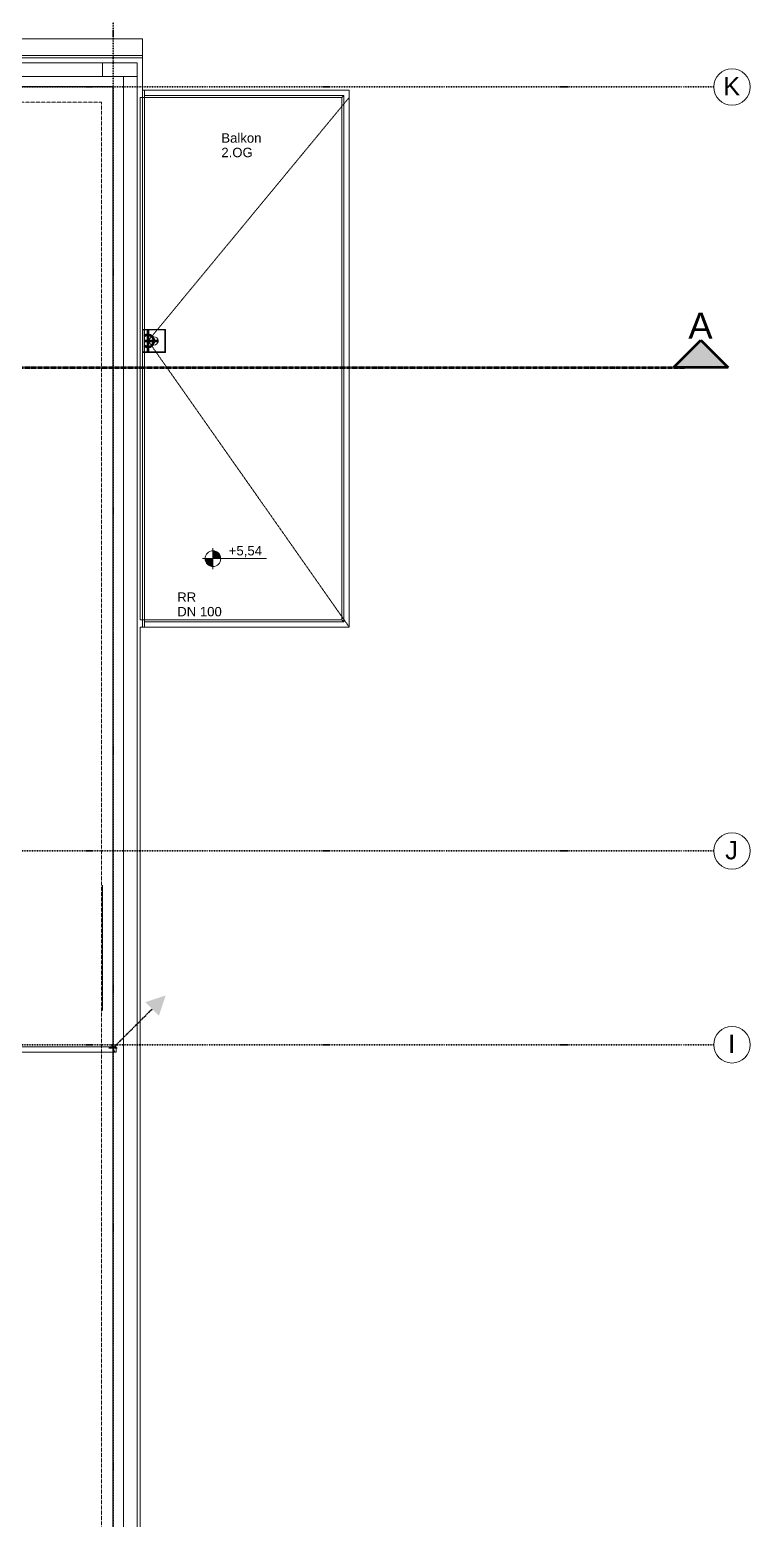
# Model space of a CAD drawing. Header units: millimetres. Extents: x -16605 to 28644, y -13270 to 28283.
# Drawn here: x 21735 to 28631, y 1739 to 15996 of the extents above; entities that cross this region are included whole.
import ezdxf
from ezdxf.enums import TextEntityAlignment as Align

# ---------------------------------------------------------------- set-up
doc = ezdxf.new("R2010")
doc.units = ezdxf.units.MM
for name, pattern in [('ACAD_ISO08W100', [36, 24, -3, 6, -3]), ('Achse', [0.009, 0.005, -0.002, 0, -0.002]), ('Strich Punkt Mittel', [0.015875, 0.00635, -0.004763, 0, -0.004763]), ('Verdeckt', [0.003, 0.002, -0.001]), ('Verdeckt Oben', [0.00225, 0.0015, -0.00075])]:
    doc.linetypes.add(name, pattern=pattern)
for name, color, linetype, lineweight in [('A-FLOR-HRAL', 11, 'Continuous', 5), ('A_2D', 7, 'Continuous', 5), ('A_Beschriftung_', 7, 'Continuous', 9), ('A_Decken', 8, 'Continuous', 13), ('A_Fenster', 7, 'Continuous', 13), ('A_Gelaender', 7, 'Continuous', 13), ('A_Raeume', 7, 'Continuous', 13), ('A_Raster_', 1, 'Continuous', 9), ('A_Waende', 7, 'Continuous', 13), ('G-ANNO-DIMS_', 111, 'Continuous', 9), ('G-ANNO-SYMB_', 111, 'Continuous', 9), ('M-EQPM', 50, 'Continuous', 5), ('P-PIPE', 3, 'Continuous', 5), ('P-PIPE-CNTR', 3, 'Continuous', 5), ('Text', 250, 'Continuous', 9)]:
    doc.layers.add(name, color=color, linetype=linetype, lineweight=lineweight)
doc.layers.add('E_ERDUNG', color=150, linetype='ACAD_ISO08W100', true_color=0x0f87ff)
doc.styles.add('Arial', font='arial.ttf', dxfattribs={"height": 0.175})
doc.styles.add('Arial_1', font='arial.ttf', dxfattribs={"height": 0.09})
doc.styles.add('Arial_6', font='arial.ttf', dxfattribs={"height": 0.25})
doc.styles.add('ET_LEGENDE - Wohnung$0$ROMANS', font='romans.shx', dxfattribs={"width": 0.6})

# ---------------------------------------------------------------- blocks, each defined once
blk = doc.blocks.new('Geländer - Geländer-3410059-263_PP_DDS_BT1')
at = {"layer": 'A_Gelaender', "lineweight": 5}
for p, q in [((42.683, 87.858), (39.658, 87.858)), ((42.703, 85.237), (42.703, 87.528)), ((42.703, 85.022), (42.703, 85.232)), ((42.703, 82.388), (42.703, 85.017))]:
    blk.add_line(p, q, dxfattribs=at)
blk = doc.blocks.new('Typ des oberen Holms - Oberer Geländerholm_Innen_-3410094-263_PP_DDS_BT1')
at = {"layer": 'A_Gelaender', "lineweight": 5}
for p, q in [((39.443, 87.838), (42.683, 87.838)), ((42.633, 87.788), (39.443, 87.788)), ((42.633, 70.848), (42.633, 87.788)), ((42.683, 87.528), (42.683, 82.388))]:
    blk.add_line(p, q, dxfattribs=at)
blk = doc.blocks.new('Typ des oberen Holms - Oberer Geländerholm_Innen_-V4-263_PP_DDS_BT1')
at = {"layer": 'A_Gelaender', "lineweight": 5}
for p, q in [((39.443, 87.838), (42.683, 87.838)), ((39.443, 87.788), (42.633, 87.788)), ((42.633, 87.788), (42.633, 70.848)), ((42.683, 87.528), (42.683, 82.388))]:
    blk.add_line(p, q, dxfattribs=at)
blk = doc.blocks.new('Geländer - Geländer-3423069-263_PP_DDS_BT1')
at = {"layer": 'A_Gelaender', "lineweight": 5}
for p, q in [((42.703, 87.458), (44.593, 87.458)), ((44.613, 87.478), (44.593, 87.458)), ((44.593, 87.458), (44.593, 82.458)), ((44.593, 82.458), (42.703, 82.458)), ((44.613, 82.438), (44.593, 82.458))]:
    blk.add_line(p, q, dxfattribs=at)
blk = doc.blocks.new('Typ des oberen Holms - Oberer Geländerholm_Innen_-3423079-263_PP_DDS_BT1')
at = {"layer": 'A_Gelaender', "lineweight": 5}
for p, q in [((44.613, 87.478), (42.703, 87.478)), ((44.613, 82.438), (44.613, 87.478)), ((42.703, 82.438), (44.613, 82.438))]:
    blk.add_line(p, q, dxfattribs=at)
blk = doc.blocks.new('Typ des oberen Holms - Oberer Geländerholm_Innen_-V6-263_PP_DDS_BT1')
at = {"layer": 'A_Gelaender', "lineweight": 5}
for p, q in [((44.613, 87.478), (42.703, 87.478)), ((44.613, 82.438), (44.613, 87.478)), ((42.703, 82.438), (44.613, 82.438))]:
    blk.add_line(p, q, dxfattribs=at)
blk = doc.blocks.new('Typ des oberen Holms - Oberer Geländerholm_Innen_-3634387-263_PP_DDS_BT1')
at = {"layer": 'A_Gelaender', "lineweight": 5}
for p, q in [((39.483, 78.37), (42.433, 78.37)), ((42.433, 78.32), (39.483, 78.32)), ((42.433, 78.37), (42.433, 78.32))]:
    blk.add_line(p, q, dxfattribs=at)
blk = doc.blocks.new('Typ des oberen Holms - Oberer Geländerholm_Innen_-V9-263_PP_DDS_BT1')
at = {"layer": 'A_Gelaender', "lineweight": 5}
for p, q in [((39.483, 78.37), (42.433, 78.37)), ((39.483, 78.32), (42.433, 78.32)), ((42.433, 78.37), (42.433, 78.32))]:
    blk.add_line(p, q, dxfattribs=at)
blk = doc.blocks.new('Fens_1tlg_OL - DF_OL_DK_1120x2400-V15-263_PP_DDS_BT1')
at = {"layer": 'A_Fenster', "linetype": 'Verdeckt Oben', "lineweight": 5}
for p, q in [((-0.6, 0.1), (0.6, 0.1)), ((-0.6, 0.1), (0.6, 0.1)), ((-0.525, -0.1), (0.525, -0.1))]:
    blk.add_line(p, q, dxfattribs=at)
blk = doc.blocks.new('HLS_Wasserfangkasten - HLS_Wasserfangkasten-V34-263_PP_DDS_BT1')
at = {"layer": 'M-EQPM'}
for p, q in [((-0.11, 0.11), (-0.11, -0.11)), ((-0.105, -0.105), (-0.105, 0.105)), ((-0.105, 0.105), (0.105, 0.105)), ((0.105, 0.105), (0.105, -0.105)), ((0.11, -0.11), (0.11, 0.11)), ((-0.11, -0.11), (0.11, -0.11)), ((0.105, -0.105), (-0.105, -0.105))]:
    blk.add_line(p, q, dxfattribs=at)
for start, end in [(161.32, 180), (180, 360), (360, 16.3324)]:
    blk.add_arc((0, 0), 0.04, start, end, dxfattribs=at)
blk = doc.blocks.new('Raster - BS_Achse-112124-263_PP_DDS_BT1')
at = {"layer": 'A_Beschriftung_'}
blk.add_circle((0, 0), 0.0035, dxfattribs=at)
blk = doc.blocks.new('Höhenkoten - 018-55641-263_PP_DDS_BT1')
at = {"layer": 'G-ANNO-DIMS_'}
h = blk.add_hatch(color=256, dxfattribs=at)
edge = h.paths.add_edge_path()
edge.add_line((0, 0), (0, -0.0015))
edge.add_arc((0, 0), 0.0015, 180, 270, ccw=False)
edge.add_line((-0.0015, 0), (0, 0))
h = blk.add_hatch(color=256, dxfattribs=at)
edge = h.paths.add_edge_path()
edge.add_line((0, 0), (0, 0.0015))
edge.add_arc((0, 0), 0.0015, 0, 90, ccw=False)
edge.add_line((0.0015, 0), (0, 0))
for p, q in [((-0.002, 0), (0.01024, 0)), ((0, 0), (0, 0.002)), ((0, 0), (0, -0.002))]:
    blk.add_line(p, q, dxfattribs=at)
blk.add_circle((0, 0), 0.0015, dxfattribs=at)
blk = doc.blocks.new('Schnitt - 100_Gebaeudeschnitt-1260755-263_PP_DDS_BT1')
at = {"layer": 'G-ANNO-SYMB_'}
blk.add_hatch(color=256, dxfattribs=at).paths.add_polyline_path([(-0.00829, 0), (-0.00305, 0.00525), (0.0022, 0)])
at = {"layer": 'G-ANNO-SYMB_', "lineweight": 70}
for p, q in [((-0.00305, 0.00525), (-0.00829, 0)), ((0.0022, 0), (-0.00305, 0.00525)), ((-0.00829, 0), (0.0022, 0))]:
    blk.add_line(p, q, dxfattribs=at)
blk = doc.blocks.new('645645654')
at = {"layer": 'A_2D', "color": 251, "true_color": 0x636466}
for p, q in [((25.598, 88.018), (42.683, 88.018)), ((42.683, 88.018), (42.683, 87.528)), ((42.683, 87.528), (44.663, 87.528)), ((44.663, 87.528), (44.663, 82.388)), ((44.663, 82.388), (42.663, 82.388)), ((42.663, 82.388), (42.663, 70.798))]:
    blk.add_line(p, q, dxfattribs=at)
at = {"layer": 'A_2D', "color": 251, "linetype": 'Verdeckt', "lineweight": 13, "true_color": 0x636466}
for p, q in [((38.05, 87.412), (42.291, 87.412)), ((42.291, 87.412), (42.291, 71.162))]:
    blk.add_line(p, q, dxfattribs=at)
at = {"layer": 'A_2D', "color": 251, "lineweight": 13, "true_color": 0x636466}
for p, q in [((44.593, 87.458), (42.663, 87.458)), ((42.663, 87.458), (42.663, 82.458)), ((44.593, 82.458), (44.593, 87.458)), ((42.663, 82.458), (44.593, 82.458))]:
    blk.add_line(p, q, dxfattribs=at)
at = {"layer": 'A_2D', "color": 251, "linetype": 'Verdeckt', "true_color": 0x636466}
for p in [(44.663, 87.458), (44.663, 82.388)]:
    blk.add_line(p, (42.738, 85.128), dxfattribs=at)
at = {"layer": 'A_Decken', "color": 251, "true_color": 0x636466}
for p, q in [((44.593, 87.458), (42.703, 87.458)), ((44.593, 82.458), (44.593, 87.458)), ((42.703, 82.458), (44.593, 82.458))]:
    blk.add_line(p, q, dxfattribs=at)
at = {"layer": 'A_Raeume', "color": 251, "linetype": 'Verdeckt', "true_color": 0x636466}
for p, q in [((44.593, 87.458), (42.703, 87.458)), ((44.593, 82.458), (44.593, 87.458)), ((42.703, 82.458), (44.593, 82.458))]:
    blk.add_line(p, q, dxfattribs=at)
at = {"layer": 'A_Raster_', "color": 251, "linetype": 'Strich Punkt Mittel', "lineweight": 35, "true_color": 0x636466}
for p, q in [((42.403, 59.949), (42.403, 94.23)), ((48.152, 87.558), (4.703, 87.558)), ((48.152, 80.245), (4.703, 80.245)), ((48.152, 78.39), (4.703, 78.39))]:
    blk.add_line(p, q, dxfattribs=at)
at = {"layer": 'A_Waende', "color": 251, "true_color": 0x636466}
for p, q in [((42.303, 87.658), (42.303, 87.788)), ((39.658, 87.658), (42.633, 87.658)), ((42.503, 70.978), (42.503, 87.658))]:
    blk.add_line(p, q, dxfattribs=at)
at = {"layer": 'G-ANNO-SYMB_', "color": 251, "linetype": 'Achse', "lineweight": 70, "true_color": 0x636466}
blk.add_line((5.005, 84.873), (47.876, 84.873), dxfattribs=at)
at = {"layer": 'P-PIPE', "color": 251, "lineweight": 100, "true_color": 0x636466}
for radius, start, end in [(0.0571, 90, 129.0937), (0.0571, 0, 90), (0.0571, 270, 0), (0.0572, 230.9063, 270)]:
    blk.add_arc((42.738, 85.128), radius, start, end, dxfattribs=at)
at = {"layer": 'P-PIPE-CNTR', "color": 251, "lineweight": 100, "true_color": 0x636466}
for p, q in [((42.703, 85.128), (42.838, 85.128)), ((42.738, 85.028), (42.738, 85.228))]:
    blk.add_line(p, q, dxfattribs=at)
at = {"layer": 'A-FLOR-HRAL', "color": 251, "true_color": 0x636466}
for name in ['Geländer - Geländer-3410059-263_PP_DDS_BT1', 'Geländer - Geländer-3423069-263_PP_DDS_BT1']:
    blk.add_blockref(name, (0, 0), dxfattribs=at)
at = {"layer": 'A_Beschriftung_', "color": 251, "true_color": 0x636466, "xscale": 49.99999999999998, "yscale": 49.99999999999998, "zscale": 49.99999999999998}
for p, rotation in [((48.327, 87.558), 90), ((48.327, 80.245), 89.99999999999991), ((48.327, 78.39), 89.99999999999989)]:
    blk.add_blockref('Raster - BS_Achse-112124-263_PP_DDS_BT1', p, dxfattribs=dict(at, rotation=rotation))
at = {"layer": 'A_Fenster', "color": 251, "linetype": 'Verdeckt Oben', "lineweight": 5, "true_color": 0x636466, "rotation": 89.99999999999991}
blk.add_blockref('Fens_1tlg_OL - DF_OL_DK_1120x2400-V15-263_PP_DDS_BT1', (42.403, 79.318), dxfattribs=at)
at = {"layer": 'A_Gelaender', "color": 251, "lineweight": 5, "true_color": 0x636466}
for name in ['Typ des oberen Holms - Oberer Geländerholm_Innen_-3410094-263_PP_DDS_BT1', 'Typ des oberen Holms - Oberer Geländerholm_Innen_-V4-263_PP_DDS_BT1', 'Typ des oberen Holms - Oberer Geländerholm_Innen_-3423079-263_PP_DDS_BT1', 'Typ des oberen Holms - Oberer Geländerholm_Innen_-V6-263_PP_DDS_BT1', 'Typ des oberen Holms - Oberer Geländerholm_Innen_-3634387-263_PP_DDS_BT1', 'Typ des oberen Holms - Oberer Geländerholm_Innen_-V9-263_PP_DDS_BT1']:
    blk.add_blockref(name, (0, 0), dxfattribs=at)
at = {"layer": 'G-ANNO-DIMS_', "color": 251, "true_color": 0x636466, "xscale": 49.99999999999998, "yscale": 49.99999999999998, "zscale": 49.99999999999998}
blk.add_blockref('Höhenkoten - 018-55641-263_PP_DDS_BT1', (43.359, 83.043), dxfattribs=at)
at = {"layer": 'G-ANNO-SYMB_', "color": 251, "true_color": 0x636466, "extrusion": (0, 0, -1), "xscale": 49.99999999999998, "yscale": 49.99999999999998, "zscale": 49.99999999999998}
blk.add_blockref('Schnitt - 100_Gebaeudeschnitt-1260755-263_PP_DDS_BT1', (-47.876, 84.873), dxfattribs=at)
at = {"layer": 'M-EQPM', "color": 251, "true_color": 0x636466, "rotation": 89.99999999999658}
blk.add_blockref('HLS_Wasserfangkasten - HLS_Wasserfangkasten-V34-263_PP_DDS_BT1', (42.793, 85.127), dxfattribs=at)
at = {"layer": 'A_Beschriftung_', "color": 251, "true_color": 0x636466, "char_height": 0.175, "attachment_point": 1, "style": 'Arial'}
for s, insert, width in [('K', (48.242, 87.653), 0.20042), ('J', (48.262, 80.34), 0.15232), ('I', (48.29, 78.485), 0.08418)]:
    blk.add_mtext(s, dxfattribs=dict(at, insert=insert, width=width))
at = {"layer": 'G-ANNO-DIMS_', "color": 251, "true_color": 0x636466, "insert": (43.51, 83.164), "char_height": 0.09, "width": 0.38013, "attachment_point": 1, "line_spacing_factor": 0.941778, "style": 'Arial_1'}
blk.add_mtext('+5,54', dxfattribs=at)
at = {"layer": 'G-ANNO-SYMB_', "color": 251, "true_color": 0x636466, "insert": (47.909, 85.398), "char_height": 0.25, "width": 0.2846, "attachment_point": 1, "style": 'Arial_6'}
blk.add_mtext('A', dxfattribs=at)
at = {"layer": 'Text', "color": 251, "true_color": 0x636466, "char_height": 0.09, "attachment_point": 1, "style": 'Arial_1'}
for s, insert, width in [('Balkon', (43.439, 87.115), 0.45295), ('2.OG', (43.439, 86.976), 0.35675), ('RR', (43.017, 82.72), 0.21646), ('DN 100', (43.017, 82.581), 0.50907)]:
    blk.add_mtext(s, dxfattribs=dict(at, insert=insert, width=width))
blk = doc.blocks.new('*U98')
for p, q in [((0, 0), (445, 445)), ((48, 0), (-48, 0)), ((-18, 44), (18, -44))]:
    blk.add_line(p, q)
blk.add_solid([(368, 523), (600, 600), (523, 368)])
at = {"style": 'ET_LEGENDE - Wohnung$0$ROMANS', "width": 0.6, "flags": 1}
for tag, p in [('RAUMBUCHNUMMER', (0, -300)), ('ANLAGE', (0, -450))]:
    blk.add_attdef(tag, text='', height=100, dxfattribs=at).set_placement(p, align=Align.MIDDLE)
for tag, p in [('TEILANLAGE_NR', (0, -600)), ('KOMPONENTE', (0, -750)), ('KOMPONENTE_NR', (0, -900)), ('BEZEICHNUNG', (0, -1050)), ('TYP', (0, -1200)), ('HERSTELLER', (0, -1350)), ('MODEL', (0, -1500)), ('LEISTUNG_MAX', (0, -1650)), ('SPEZIFISCH_1', (0, -1800)), ('SPEZIFISCH_2', (0, -1950)), ('SPEZIFISCH_3', (0, -2100)), ('SPEZIFISCH_4', (0, -2250)), ('SPEZIFISCH_5', (0, -2400)), ('GEWERKE_CODE', (0, -2550)), ('LV_POS', (0, -2700)), ('ZAEHLER', (0, -2850)), ('PLATZHALTER_1', (0, -3000)), ('PLATZHALTER_2', (0, -3150)), ('PLATZHALTER_3', (0, -3300)), ('ET_SPEZIFISCH_1', (0, -3600)), ('JOBLISTE_VDMA', (0, -3450)), ('ET_SPEZIFISCH_2', (0, -3750)), ('ET_SPEZIFISCH_3', (0, -3900)), ('ET_SPEZIFISCH_4', (0, -4050)), ('ET_SPEZIFISCH_5', (0, -4200)), ('ET_SPEZIFISCH_6', (0, -4350)), ('ET_SPEZIFISCH_7', (0, -4500))]:
    blk.add_attdef(tag, text='', height=100, dxfattribs=at).set_placement(p, align=Align.MIDDLE_CENTER)

msp = doc.modelspace()

# ---------------------------------------------------------------- linework, layer by layer
at = {"color": 5}
msp.add_lwpolyline([(-11948, 15327), (-11948, 4736), (-11948, -1031), (-7187, -1031), (3013, -1031), (13013, -1031), (22532, -1031), (22533, -551), (22532, 9449), (22532, 15449), (18381, 15449), (8381, 15449), (-1948, 15449), (-11948, 15449), (-11948, 15327)], dxfattribs=at)

# ---------------------------------------------------------------- block references
at = {"xscale": 1000, "yscale": 1000, "zscale": 1000}
msp.add_blockref('645645654', (-19870, -72109), dxfattribs=at)
at = {"layer": 'E_ERDUNG', "xscale": 0.8398080000000001, "yscale": 0.8398080000000001, "zscale": 0.8398080000000001}
msp.add_blockref('*U98', (22532, 6249), dxfattribs=at)

doc.saveas('drawing.dxf')
